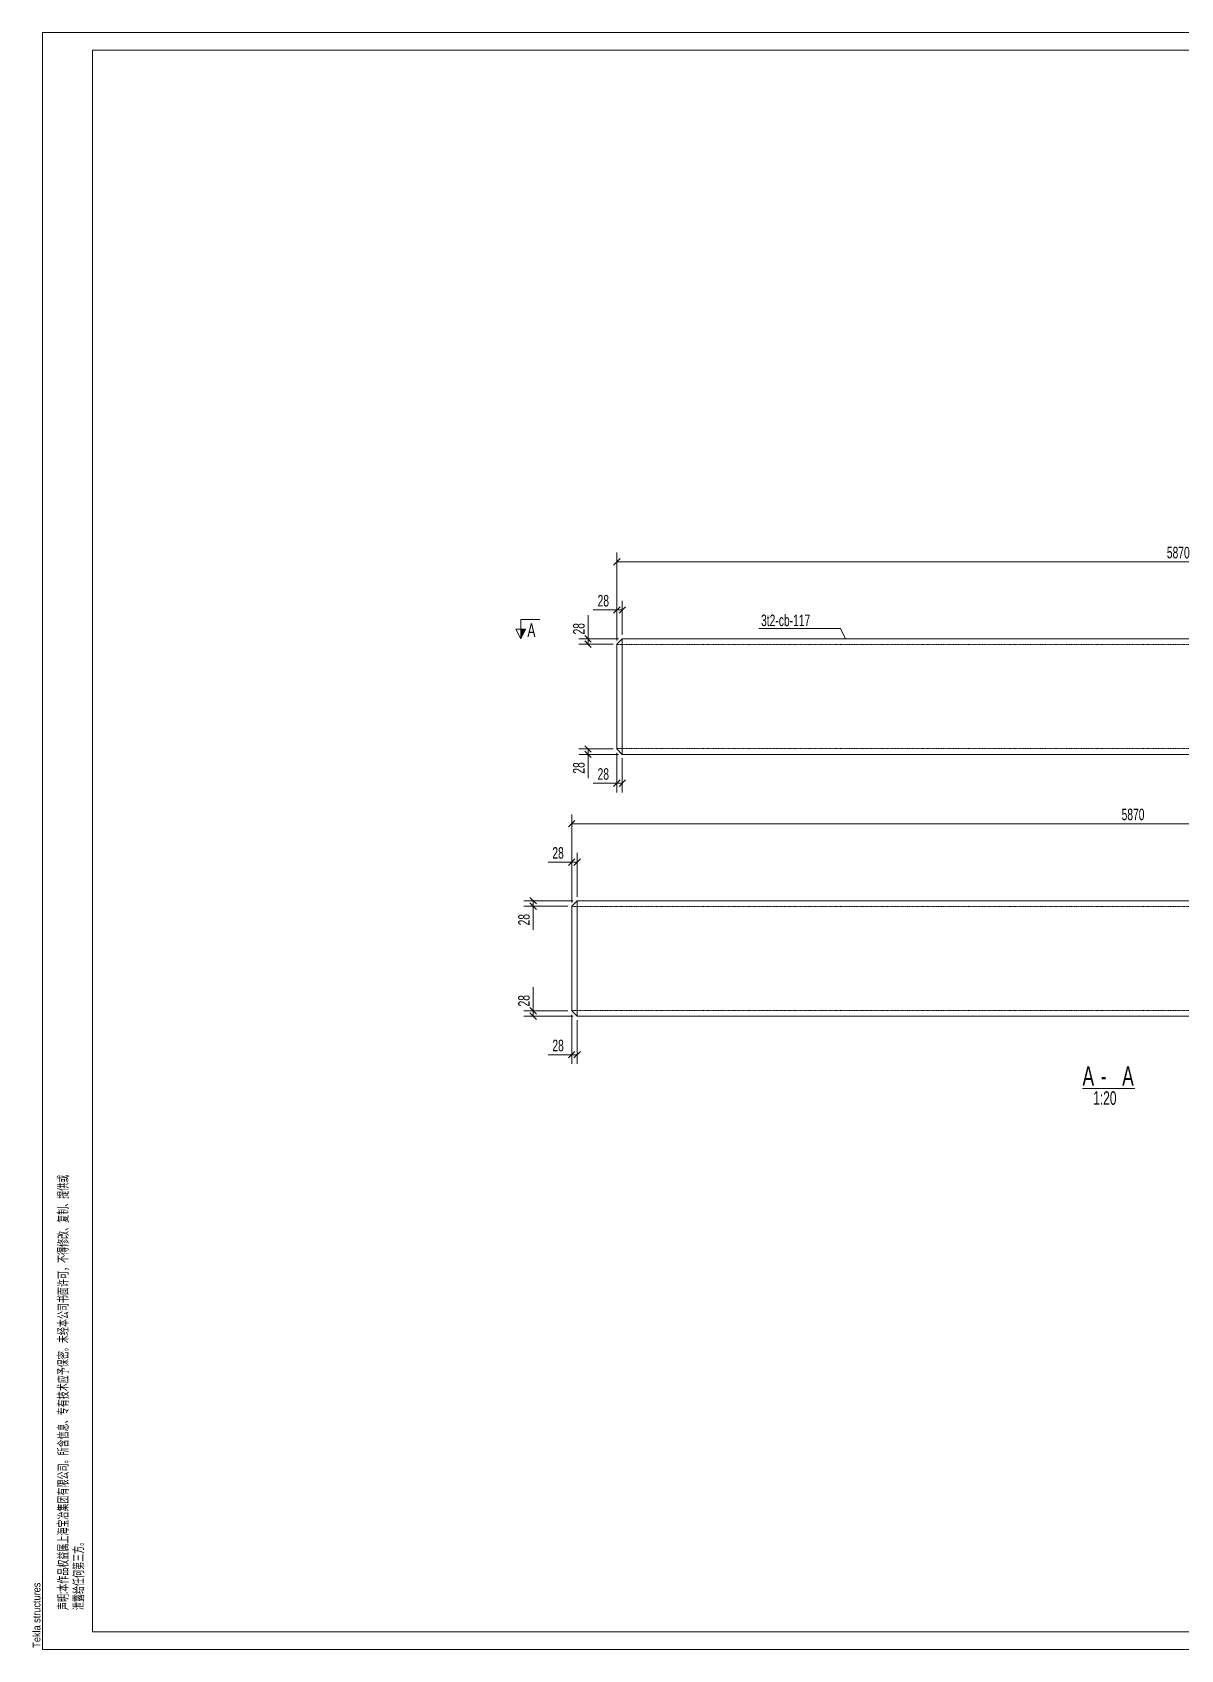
# Model space of a CAD drawing. Header units: millimetres. Extents: x 48 to 11980, y 100 to 8500.
# Drawn here: x 48 to 6014, y 100 to 8500 of the extents above; entities that cross this region are included whole.
import ezdxf

# ---------------------------------------------------------------- set-up
doc = ezdxf.new("R2010")
doc.units = ezdxf.units.MM
doc.linetypes.add('XKITLINE00', pattern=[0])
doc.linetypes.add('XKITLINE04', pattern=[3, 0.5, -0.5, 0.5, -0.5, 0.5, -0.5])
for name, color, linetype, lineweight in [('DrawingSheet', 5, 'Continuous', 0), ('OtherObjectType', 1, 'Continuous', 0), ('Part', 2, 'Continuous', 0), ('PartMark', 3, 'Continuous', 0), ('Section', 6, 'Continuous', 0), ('Z-DIMENSIONS', 1, 'Continuous', 0)]:
    doc.layers.add(name, color=color, linetype=linetype, lineweight=lineweight)
doc.styles.add('$TD_AUDIT_GENERATED_(C4)', font='ARIAL.TTF')
doc.styles.add('Arial', font='arial.ttf')
doc.styles.add('romsim', font='ARIAL.TTF')

# ---------------------------------------------------------------- blocks, each defined once
blk = doc.blocks.new('*A1')
at = {"layer": 'Part', "color": 4, "linetype": 'XKITLINE00', "lineweight": 0}
for p, q in [((3113, 5350), (3085, 5322)), ((3085, 4778), (3085, 5322)), ((3113, 4750), (3113, 5350)), ((3113, 5350), (8955, 5350)), ((8955, 4750), (8955, 5350)), ((3113, 4750), (3085, 4778)), ((8955, 4750), (3113, 4750))]:
    blk.add_line(p, q, dxfattribs=at)
at = {"layer": 'Part', "color": 7, "linetype": 'XKITLINE04', "lineweight": 0}
for p, q in [((8955, 5320), (3085, 5320)), ((8955, 4780), (3085, 4780))]:
    blk.add_line(p, q, dxfattribs=at)
blk = doc.blocks.new('*A2')
at = {"layer": 'Part', "color": 4, "linetype": 'XKITLINE00', "lineweight": 0}
for p, q in [((2878, 3990), (2850, 3962)), ((2850, 3418), (2850, 3962)), ((2878, 3390), (2878, 3990)), ((2878, 3990), (8720, 3990)), ((8720, 3390), (8720, 3990)), ((2850, 3418), (2878, 3390)), ((2878, 3390), (8720, 3390))]:
    blk.add_line(p, q, dxfattribs=at)
at = {"layer": 'Part', "color": 7, "linetype": 'XKITLINE04', "lineweight": 0}
for p, q in [((8720, 3960), (2850, 3960)), ((8720, 3420), (2850, 3420))]:
    blk.add_line(p, q, dxfattribs=at)
blk = doc.blocks.new('*A3')
at = {"layer": 'DrawingSheet', "color": 5, "linetype": 'XKITLINE00', "lineweight": 0}
for p, q in [((11980, 8500), (100, 8500)), ((100, 8500), (100, 100)), ((11980, 100), (11980, 8500)), ((100, 100), (11980, 100))]:
    blk.add_line(p, q, dxfattribs=at)
at = {"layer": 'DrawingSheet', "color": 5, "style": 'Arial', "width": 0.85}
blk.add_text('Tekla structures', height=40, rotation=90, dxfattribs=at).set_placement((90, 110))
blk = doc.blocks.new('*A5')
at = {"layer": 'OtherObjectType', "color": 7, "linetype": 'XKITLINE00', "lineweight": 0}
for p, q in [((100, 8500), (11980, 8500)), ((100, 100), (100, 8500)), ((360.1, 8407), (11880.6, 8407)), ((360.1, 193), (360.1, 8407)), ((11880.6, 193), (360.1, 193)), ((100, 100), (11980, 100))]:
    blk.add_line(p, q, dxfattribs=at)
at = {"layer": 'OtherObjectType', "color": 3, "style": '$TD_AUDIT_GENERATED_(C4)', "width": 0.595}
for s, p in [('\\M+5C9F9\\M+5C3F7:\\M+5B1BE\\M+5D7F7\\M+5C6B7\\M+5C8A8\\M+5D2E6\\M+5CAF4\\M+5C9CF\\M+5BAA3\\M+5B1A6\\M+5D2B1\\M+5BCAF\\M+5CDC5\\M+5D3D0\\M+5CFDE\\M+5B9AB\\M+5CBBE\\M+5A1A3\\M+5CBF9\\M+5BAAC\\M+5D0C5\\M+5CFA2\\M+5A1A2\\M+5D7A8\\M+5D3D0\\M+5BCBC\\M+5CAF5\\M+5D3A6\\M+5D3E8\\M+5B1A3\\M+5C3DC\\M+5A1A3\\M+5CEB4\\M+5BEAD\\M+5B1BE\\M+5B9AB\\M+5CBBE\\M+5CAE9\\M+5C3E6\\M+5D0ED\\M+5BFC9\\M+5A3AC\\M+5B2BB\\M+5B5C3\\M+5D0DE\\M+5B8C4\\M+5A1A2\\M+5B8B4\\M+5D6C6\\M+5A1A2\\M+5CCE1\\M+5B9A9\\M+5BBF2', (232, 306)), ('\\M+5D0B9\\M+5C2B6\\M+5B8F8\\M+5C8CE\\M+5BACE\\M+5B5DA\\M+5C8FD\\M+5B7BD\\M+5A1A3', (312, 306))]:
    blk.add_text(s, height=50, rotation=90, dxfattribs=at).set_placement(p)
blk = doc.blocks.new('*A6')
at = {"layer": 'Z-DIMENSIONS', "color": 3, "linetype": 'XKITLINE00', "lineweight": 0}
for p, q in [((3085, 5342), (3085, 5798)), ((8955, 5370), (8955, 5798)), ((3102, 5767), (3068, 5733)), ((3085, 5750), (8955, 5750)), ((8972, 5767), (8938, 5733))]:
    blk.add_line(p, q, dxfattribs=at)
at = {"layer": 'Z-DIMENSIONS', "color": 7}
for p in [(3085, 5750), (8955, 5750)]:
    blk.add_point(p, dxfattribs=at)
at = {"layer": 'Z-DIMENSIONS', "color": 7, "style": 'romsim', "width": 0.6375}
blk.add_text('5870', height=60, dxfattribs=at).set_placement((5942.1, 5768))
blk = doc.blocks.new('*A7')
at = {"layer": 'Z-DIMENSIONS', "color": 3, "linetype": 'XKITLINE00', "lineweight": 0}
for p, q in [((2918, 4795), (2952, 4761)), ((3065, 4778), (2887, 4778)), ((3093, 4750), (2887, 4750)), ((2918, 4767), (2952, 4733)), ((2935, 4750), (2935, 4778)), ((2935, 4750), (2935, 4627.1)), ((2935, 4750), (2935, 4627.1))]:
    blk.add_line(p, q, dxfattribs=at)
at = {"layer": 'Z-DIMENSIONS', "color": 7}
for p in [(2935, 4778), (2935, 4750)]:
    blk.add_point(p, dxfattribs=at)
at = {"layer": 'Z-DIMENSIONS', "color": 7, "style": 'romsim', "width": 0.6375}
blk.add_text('28', height=60, rotation=90.00021, dxfattribs=at).set_placement((2917, 4649.6))
blk = doc.blocks.new('*A8')
at = {"layer": 'Z-DIMENSIONS', "color": 3, "linetype": 'XKITLINE00', "lineweight": 0}
for p, q in [((3085, 4758), (3085, 4552)), ((3113, 4730), (3113, 4552)), ((3085, 4600), (2962.1, 4600)), ((3085, 4600), (2962.1, 4600)), ((3102, 4617), (3068, 4583)), ((3085, 4600), (3113, 4600)), ((3130, 4617), (3096, 4583))]:
    blk.add_line(p, q, dxfattribs=at)
at = {"layer": 'Z-DIMENSIONS', "color": 7}
for p in [(3085, 4600), (3113, 4600)]:
    blk.add_point(p, dxfattribs=at)
at = {"layer": 'Z-DIMENSIONS', "color": 7, "style": 'romsim', "width": 0.6375}
blk.add_text('28', height=60, dxfattribs=at).set_placement((2984.6, 4618))
blk = doc.blocks.new('*A9')
at = {"layer": 'Z-DIMENSIONS', "color": 3, "linetype": 'XKITLINE00', "lineweight": 0}
for p, q in [((2935, 5350), (2935, 5472.9)), ((2935, 5350), (2935, 5472.9)), ((3093, 5350), (2887, 5350)), ((3065, 5322), (2887, 5322)), ((2918, 5367), (2952, 5333)), ((2918, 5339), (2952, 5305)), ((2935, 5322), (2935, 5350))]:
    blk.add_line(p, q, dxfattribs=at)
at = {"layer": 'Z-DIMENSIONS', "color": 7}
for p in [(2935, 5350), (2935, 5322)]:
    blk.add_point(p, dxfattribs=at)
at = {"layer": 'Z-DIMENSIONS', "color": 7, "style": 'romsim', "width": 0.6375}
blk.add_text('28', height=60, rotation=90.00021, dxfattribs=at).set_placement((2917, 5372.5))
blk = doc.blocks.new('*A10')
at = {"layer": 'Z-DIMENSIONS', "color": 3, "linetype": 'XKITLINE00', "lineweight": 0}
for p, q in [((3085, 5342), (3085, 5548)), ((3113, 5370), (3113, 5548)), ((3085, 5500), (2962.1, 5500)), ((3085, 5500), (2962.1, 5500)), ((3102, 5517), (3068, 5483)), ((3085, 5500), (3113, 5500)), ((3130, 5517), (3096, 5483))]:
    blk.add_line(p, q, dxfattribs=at)
at = {"layer": 'Z-DIMENSIONS', "color": 7}
for p in [(3085, 5500), (3113, 5500)]:
    blk.add_point(p, dxfattribs=at)
at = {"layer": 'Z-DIMENSIONS', "color": 7, "style": 'romsim', "width": 0.6375}
blk.add_text('28', height=60, dxfattribs=at).set_placement((2984.6, 5518))
blk = doc.blocks.new('*A11')
at = {"layer": 'PartMark', "color": 7, "linetype": 'XKITLINE00', "lineweight": 0}
for p in [(3821.9, 5404.1), (4272.8, 5349.5)]:
    blk.add_line(p, (4246.9, 5404.1), dxfattribs=at)
at = {"layer": 'PartMark', "color": 7, "style": 'romsim', "width": 0.6375}
blk.add_text('3t2-cb-117', height=60, dxfattribs=at).set_placement((3833.9, 5416.1))
blk = doc.blocks.new('*A12')
at = {"layer": 'Section'}
for points in [[(2610, 5400), (2585, 5350), (2585, 5400)], [(9455, 5400), (9455, 5350), (9430, 5400)]]:
    blk.add_hatch(color=6, dxfattribs=at).paths.add_polyline_path(points, flags=17)
at = {"layer": 'Section', "color": 6, "linetype": 'XKITLINE00', "lineweight": 0}
for p, q in [((2585, 5350), (2560, 5400)), ((2610, 5400), (2560, 5400)), ((2585, 5450), (2685, 5450)), ((2585, 5450), (2585, 5350)), ((2585, 5350), (2610, 5400)), ((9455, 5450), (9355, 5450)), ((9430, 5400), (9480, 5400)), ((9455, 5350), (9430, 5400)), ((9455, 5450), (9455, 5350)), ((9480, 5400), (9455, 5350))]:
    blk.add_line(p, q, dxfattribs=at)
at = {"layer": 'Section', "color": 6, "style": 'romsim', "width": 0.6375}
for p in [(2620, 5360), (9374.5, 5360)]:
    blk.add_text('A', height=70, dxfattribs=at).set_placement(p)
blk = doc.blocks.new('*A13')
at = {"layer": 'Z-DIMENSIONS', "color": 3, "linetype": 'XKITLINE00', "lineweight": 0}
for p, q in [((2867, 4407), (2833, 4373)), ((2850, 3980), (2850, 4438)), ((2850, 4390), (8720, 4390)), ((8737, 4407), (8703, 4373)), ((8720, 3410), (8720, 4438))]:
    blk.add_line(p, q, dxfattribs=at)
at = {"layer": 'Z-DIMENSIONS', "color": 7}
for p in [(2850, 4390), (8720, 4390)]:
    blk.add_point(p, dxfattribs=at)
at = {"layer": 'Z-DIMENSIONS', "color": 7, "style": 'romsim', "width": 0.6375}
blk.add_text('5870', height=60, dxfattribs=at).set_placement((5707.1, 4408))
blk = doc.blocks.new('*A14')
at = {"layer": 'Z-DIMENSIONS', "color": 3, "linetype": 'XKITLINE00', "lineweight": 0}
for p, q in [((2650, 3418), (2650, 3540.9)), ((2650, 3418), (2650, 3540.9)), ((2830, 3418), (2602, 3418)), ((2858, 3390), (2602, 3390)), ((2633, 3435), (2667, 3401)), ((2633, 3407), (2667, 3373)), ((2650, 3390), (2650, 3418))]:
    blk.add_line(p, q, dxfattribs=at)
at = {"layer": 'Z-DIMENSIONS', "color": 7}
for p in [(2650, 3418), (2650, 3390)]:
    blk.add_point(p, dxfattribs=at)
at = {"layer": 'Z-DIMENSIONS', "color": 7, "style": 'romsim', "width": 0.6375}
blk.add_text('28', height=60, rotation=90.00021, dxfattribs=at).set_placement((2632, 3440.5))
blk = doc.blocks.new('*A15')
at = {"layer": 'Z-DIMENSIONS', "color": 3, "linetype": 'XKITLINE00', "lineweight": 0}
for p, q in [((2850, 3398), (2850, 3142)), ((2878, 3370), (2878, 3142)), ((2867, 3207), (2833, 3173)), ((2895, 3207), (2861, 3173)), ((2850, 3190), (2727.1, 3190)), ((2850, 3190), (2727.1, 3190)), ((2850, 3190), (2878, 3190))]:
    blk.add_line(p, q, dxfattribs=at)
at = {"layer": 'Z-DIMENSIONS', "color": 7}
for p in [(2850, 3190), (2878, 3190)]:
    blk.add_point(p, dxfattribs=at)
at = {"layer": 'Z-DIMENSIONS', "color": 7, "style": 'romsim', "width": 0.6375}
blk.add_text('28', height=60, dxfattribs=at).set_placement((2749.6, 3208))
blk = doc.blocks.new('*A16')
at = {"layer": 'Z-DIMENSIONS', "color": 3, "linetype": 'XKITLINE00', "lineweight": 0}
for p, q in [((2858, 3990), (2602, 3990)), ((2830, 3962), (2602, 3962)), ((2633, 4007), (2667, 3973)), ((2633, 3979), (2667, 3945)), ((2650, 3962), (2650, 3990)), ((2650, 3962), (2650, 3839.1)), ((2650, 3962), (2650, 3839.1))]:
    blk.add_line(p, q, dxfattribs=at)
at = {"layer": 'Z-DIMENSIONS', "color": 7}
for p in [(2650, 3990), (2650, 3962)]:
    blk.add_point(p, dxfattribs=at)
at = {"layer": 'Z-DIMENSIONS', "color": 7, "style": 'romsim', "width": 0.6375}
blk.add_text('28', height=60, rotation=90.00021, dxfattribs=at).set_placement((2632, 3861.6))
blk = doc.blocks.new('*A17')
at = {"layer": 'Z-DIMENSIONS', "color": 3, "linetype": 'XKITLINE00', "lineweight": 0}
for p, q in [((2867, 4207), (2833, 4173)), ((2850, 3982), (2850, 4238)), ((2895, 4207), (2861, 4173)), ((2878, 4010), (2878, 4238)), ((2850, 4190), (2727.1, 4190)), ((2850, 4190), (2727.1, 4190)), ((2850, 4190), (2878, 4190))]:
    blk.add_line(p, q, dxfattribs=at)
at = {"layer": 'Z-DIMENSIONS', "color": 7}
for p in [(2850, 4190), (2878, 4190)]:
    blk.add_point(p, dxfattribs=at)
at = {"layer": 'Z-DIMENSIONS', "color": 7, "style": 'romsim', "width": 0.6375}
blk.add_text('28', height=60, dxfattribs=at).set_placement((2749.6, 4208))
blk = doc.blocks.new('*A18')
at = {"layer": 'OtherObjectType', "color": 6, "linetype": 'XKITLINE00', "lineweight": 0}
blk.add_line((5504.5, 3015), (5775.5, 3015), dxfattribs=at)
at = {"layer": 'OtherObjectType', "color": 6, "style": 'romsim', "width": 0.6375}
for s, height, p in [('A', 100, (5504.5, 3030)), ('A', 100, (5710.6, 3030)), ('-', 100, (5599.4, 3030)), ('1:20', 70, (5559.3, 2930))]:
    blk.add_text(s, height=height, dxfattribs=at).set_placement(p)

msp = doc.modelspace()

# ---------------------------------------------------------------- block references
at = {"lineweight": 0}
for name in ['*A3', '*A5', '*A6', '*A10', '*A9', '*A11', '*A12', '*A1', '*A7', '*A8', '*A13', '*A17', '*A16', '*A2', '*A14', '*A15', '*A18']:
    msp.add_blockref(name, (0, 0), dxfattribs=at)

doc.saveas('drawing.dxf')
